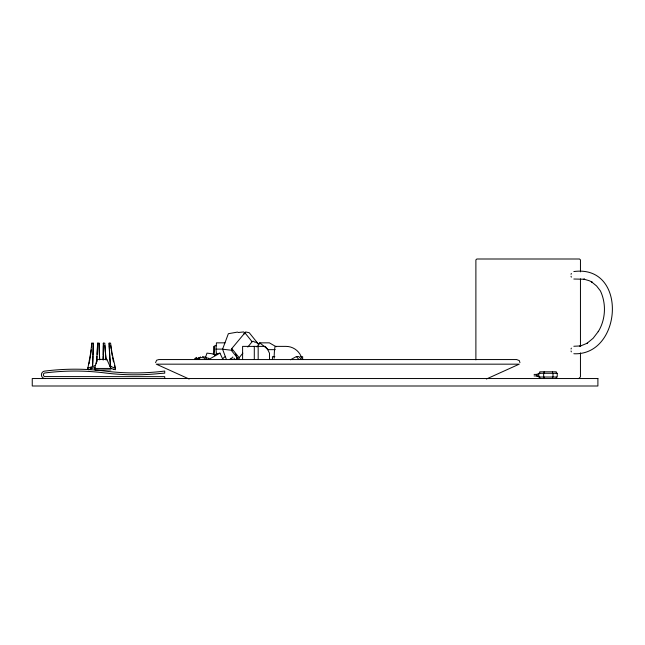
<?xml version="1.0" encoding="UTF-8"?>
<svg xmlns="http://www.w3.org/2000/svg" width="645" height="645" viewBox="0 0 645 645"><rect width="100%" height="100%" fill="white"/><g stroke="black" fill="none" stroke-linecap="round" stroke-linejoin="round"><path stroke-width="0.97" d="M106.199 359.878A124.05 5.765 89.7 0 1 105.82 356.298L105.603 353.903A124.05 5.765 89.7 0 1 104.958 345.639L104.796 343.14L103.345 343.14L103.329 346.849A125.307 1.056 89.9 0 1 103.232 355.21M99.54 357.644L99.427 355.218A125.348 2.894 89.8 0 1 99.096 346.857L99.032 343.148L97.589 343.148L97.484 345.656A123.888 3.943 -89.9 0 1 97.064 353.92L96.944 357.644A125.388 3.991 -89.9 0 1 96.645 361.926M109.747 366.134L115.487 368.231L112.198 353.895A124.541 11.675 89.5 0 1 110.916 345.631L110.585 343.132L109.134 343.132L109.223 346.841M95.033 365.562L93.501 366.207A33.177 28.275 82.4 0 1 91.904 366.771L87.873 368.287L90.485 353.928A124.332 9.836 -89.7 0 0 91.534 345.664L91.808 343.156L93.251 343.156L93.211 346.865A125.323 2.024 90 0 1 93.009 355.226M519.943 362.692L519.33 360.628L516.693 359.555L158.831 359.555L156.606 360.233L155.574 362.692M216.518 354.129L215.986 349.122L216.462 342.842L225.008 342.842M90.695 368.94L90.856 367.199C92.058 369.819 85.817 371.165 88.051 367.424M213.326 354.323L214.051 346.325L215.124 345.688L216.051 345.897M91.606 346.873L91.808 343.156M256.952 346.962L258.839 344.64L249.26 332.747L245.656 331.941L231.781 348.566L231.515 350.59L238.634 359.394M90.163 357.661L90.534 355.234A125.831 9.957 -89.7 0 0 91.251 349.832M90.034 358.402L89.671 360.523M89.01 363.796L89.405 361.942M95.089 368.166L95 370.02L110.94 369.908M96.242 363.74L96.935 361.087A44.876 0.943 -90 0 1 97.048 360.902M571.043 274.319L571.333 273.424M571.043 349.034L571.333 348.131M205.36 357.765L206.989 353.137L210.931 353.605A16.818 12.964 -47.3 0 1 215.317 355.048M226.322 359.217L222.573 349.195L228.37 333.699L237.425 332.102L238.44 332.489L243.657 331.941L244.479 332.578L243.77 334.457M230.201 359.104L230.523 358.322M236.231 359.088L237.304 357.386M239.214 359.321L239.174 357.701L242.875 353.137M247.801 347.042L252.114 341.713L253.146 341.197L255.138 342.326L256.017 342.068L258.839 344.64M258.548 344.236L259.725 342.842L269.352 342.842L276.149 346.736M110.682 366.852L110.747 366.65A123.913 3.822 89.8 0 1 109.819 356.298L109.674 353.895A123.913 3.822 89.8 0 1 109.239 345.631L109.134 343.132M578.783 378.534L580.452 376.865L580.452 352.871M232.805 356.991L231.345 358.435L232.16 359.12M222.823 359.233L219.953 353.137L209.391 359.088L207.093 359.547M290.476 359.773L296.361 356.588L298.869 356.588L301.328 359.378M197.104 358.733L200.547 357.153L197.104 358.733L196.435 357.37L194.766 358.797L195.911 358.491M486.378 379.026L519.217 364.167L156.3 364.167L189.146 379.026M95.033 367.368L90.856 368.859M536.519 374.423L539.752 373.302L539.76 371.81L556.288 371.81L556.288 373.302M219.953 353.137L217.655 353.605A16.818 7.934 60.6 0 0 215.341 355.048M97.048 359.41L106.788 359.394M573.84 271.553C628.053 264.273 622.328 356.04 573.84 353.734M573.84 279.019L584.563 279.245L583.822 279.124L589.514 280.817L592.207 282.26L591.642 281.93L596.601 285.985L600.406 290.903C606.453 303.739 605.687 319.565 598.238 331.667L598.455 331.312L593.158 338.246L586.765 343.511L587.329 343.18L580.629 345.93L573.84 346.26M215.986 349.122L222.638 349.122M275.278 349.655L268.312 349.655L259.725 342.842M274.851 356.693L272.44 356.693L272.44 359.265M300.659 356.693L302.658 356.693L302.658 359.265M534.092 374.423L536.962 374.423M534.092 375.914L538.043 375.914M197.193 358.757L199.49 358.838L200.248 357.58L203.562 357.717L205.392 359.047L206.432 359.055L206.311 357.765L208.996 358.378M222.573 349.195L232.305 350.356M110.327 368.134L113.528 369.279M536.519 375.914L538.946 376.761M202.498 356.556L205.997 357.378M113.456 369.238L115.487 369.714L115.116 367.328M233.869 358.072L235.086 359.563M92.541 366.908L92.469 366.674A123.832 2 90 0 0 92.928 356.322M296.361 356.588L298.82 359.378M244.721 332.578L252.114 341.713M231.781 348.566L239.174 357.701M235.554 354.057L237.175 358.394M114.447 365.401L114.762 366.344M571.043 276.253L571.333 277.156M571.043 350.969L571.333 351.864M113.173 360.41L113.504 361.901M112.585 357.62L113.044 359.862M112.246 355.79L112.141 355.193A126.049 11.82 89.5 0 1 111.843 353.476M110.65 345.397L110.843 346.841A126.049 11.82 89.5 0 0 111.125 348.832M214.051 346.325L214.882 355.459M104.829 345.406L104.925 346.849A125.485 5.837 89.7 0 0 105.353 352.597M99.032 343.148L99.112 345.656A123.864 2.862 89.8 0 0 99.435 353.911L99.548 356.314A123.864 2.862 89.8 0 0 99.741 359.886M97.589 343.148L97.508 346.857A125.388 3.991 -89.9 0 1 97.137 354.371M93.251 343.156L93.267 344.341M103.345 343.14L103.361 344.325M580.452 271.884L580.452 259.879L579.508 259L476.832 259L475.889 259.879L475.889 359.87M580.452 278.882L580.452 345.873M556.288 377.035L556.288 378.534M552.991 373.302L552.991 377.035M552.499 371.81L552.499 373.302M552.499 377.035L552.499 378.534M544.106 371.81L544.106 373.302M544.106 377.035L544.106 378.534M543.654 373.302L543.654 377.035M539.76 377.035L539.76 378.534M269.481 359.144L269.481 353.218L268.409 350.993A41.498 19.455 22.7 0 0 265.216 346.381L242.601 346.381L242.601 359.144M258.169 346.381L258.169 359.144M254.299 346.381L254.299 359.144M164.725 378.534L164.725 376.664L44.658 376.583A1.854 1.854 0 0 1 44.658 373.012L45.368 372.915A238.392 238.392 0 0 1 104.724 372.915A242.028 242.028 0 0 0 159.96 373.487L164.725 373.157L164.725 371.06A240.214 240.214 0 0 1 104.933 371.06A240.214 240.214 0 0 0 45.142 371.06A3.733 3.733 0 0 0 41.401 374.793A3.733 3.733 0 0 0 45.142 378.534M93.203 345.664A123.832 2 90 0 1 92.993 353.928L92.936 357.653A125.323 2.024 90 0 1 92.558 366.884M96.919 356.314A123.888 3.943 -89.9 0 1 96.476 362.377M103.321 345.647A123.816 1.04 89.9 0 1 103.224 353.911L103.2 357.636A125.307 1.056 89.9 0 1 103.16 359.878M103.192 356.306A123.816 1.04 89.9 0 1 103.127 359.886M111.698 352.589A126.049 11.82 89.5 0 1 111.263 349.8M110.577 366.86A125.412 3.862 89.8 0 1 109.803 357.628L109.65 355.202A125.412 3.862 89.8 0 1 109.223 346.841M105.425 353.492A125.485 5.837 89.7 0 0 105.57 355.21L105.796 357.636A125.549 5.837 89.7 0 0 106.022 359.87M97.105 359.547A46.279 0.968 -90 0 0 96.935 359.596L94.63 368.448L110.9 368.456L106.981 359.579A46.311 1.653 89.7 0 0 106.691 359.531M301.796 358.249A16.56 16.504 -90 0 0 285.969 346.381L275.367 346.381A14.674 1.242 -90 0 0 274.133 358.281M222.315 359.08A16.818 10.699 -55.9 0 1 225.46 356.395M580.645 345.946L579.911 346.067L580.645 345.946M557.24 373.302L538.817 373.302L538.817 377.035L557.24 377.035L557.24 373.302M597.899 378.534L32.25 378.534L32.25 386L597.899 386L597.899 378.534"/></g></svg>
